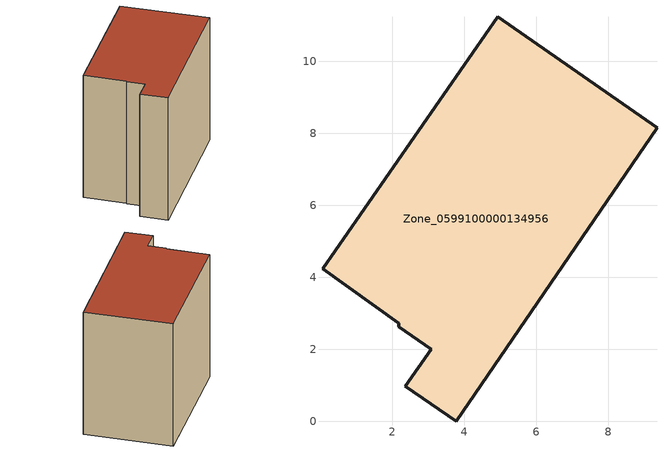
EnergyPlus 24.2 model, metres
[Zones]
Zone_0599100000134956
 floor ground (C_G): 4.92,11.24 9.35,8.15 3.77,0 2.36,0.98 3.08,2 2.18,2.63 2.17,2.73 0.06,4.24 z0
 wall outside (C_F): 2.36,0.98 3.77,0 9.35,8.15 4.92,11.24 0.06,4.24 2.17,2.73 2.18,2.63 3.08,2 2.36,0.98 z0:8.13
 roof outside (C_R): 0.06,4.24 2.17,2.73 2.18,2.63 3.08,2 2.36,0.98 3.77,0 9.35,8.15 4.92,11.24 z8.13
[BUILDING]
Pand.0599100000134956: North Axis=0; Terrain=City; Loads Convergence Tolerance Value=0.04; Temperature Convergence Tolerance Value=0.4; Solar Distribution=FullExterior; Maximum Number of Warmup Days=25; Minimum Number of Warmup Days=1
[Site:Location]
Rotterdam.The.Hague.AP_ZH_NLD Design_Conditions: Latitude=51.96; Longitude=4.45; Time Zone=1; Elevation=-4.5
[SITE:GROUNDTEMPERATURE:BUILDINGSURFACE]
18, 18, 18, 18, 18, 18, 18, 18, 18, 18, 18, 18
[MATERIAL] Thermal Absorptance=0.9; Solar Absorptance=0.7; Visible Absorptance=0.7
Name | Roughness | Thickness | Conductivity | Density | Specific Heat
G.TI.1975-1991 | MediumSmooth | 0.15 | 0.288461 | 540 | 1210
F.TI.1975-1991 | Rough | 0.3 | 0.230769 | 1920 | 840
R.TI.1975-1991 | MediumRough | 0.2 | 0.153846 | 1500 | 1000
[CONSTRUCTION]
C_G: G.TI.1975-1991
C_F: F.TI.1975-1991
C_R: R.TI.1975-1991
[ZONE]
Zone_0599100000134956: Type=1; Multiplier=1; Ceiling Height=Autocalculate; Volume=Autocalculate; Floor Area=autocalculate; Part of Total Floor Area=Yes
[ZONEINFILTRATION:DESIGNFLOWRATE]
Infil_Zone_0599100000134956: Zone or ZoneList or Space or SpaceList=Zone_0599100000134956; Schedule=AlwaysOn; Design Flow Rate Calculation Method=Flow/Area; Flow Rate per Floor Area=0.003; Constant Term Coefficient=1; Temperature Term Coefficient=0; Velocity Term Coefficient=0; Velocity Squared Term Coefficient=0
[HVACTEMPLATE:ZONE:IDEALLOADSAIRSYSTEM]
Zone_0599100000134956: Maximum Heating Supply Air Temperature=50; Minimum Cooling Supply Air Temperature=13; Maximum Heating Supply Air Humidity Ratio=0.0156; Minimum Cooling Supply Air Humidity Ratio=0.0077; Heating Limit=NoLimit; Cooling Limit=NoLimit; Dehumidification Control Type=ConstantSensibleHeatRatio; Cooling Sensible Heat Ratio=0.7; Dehumidification Setpoint=60; Humidification Control Type=None; Humidification Setpoint=30; Outdoor Air Method=None; Outdoor Air Flow Rate per Person=0.00944; Outdoor Air Flow Rate per Zone Floor Area=0; Outdoor Air Flow Rate per Zone=0; Demand Controlled Ventilation Type=None; Outdoor Air Economizer Type=NoEconomizer; Heat Recovery Type=None; Sensible Heat Recovery Effectiveness=0.7; Latent Heat Recovery Effectiveness=0.65
[ZONECONTROL:THERMOSTAT]
ThermostatControl_Zone_0599100000134956: Zone or ZoneList=Zone_0599100000134956; Control Type Schedule=DualSetpointControlType; Control 1=Thermostat_Zone_0599100000134956; Temperature Difference Between Cutout And Setpoint=0
[THERMOSTATSETPOINT:DUALSETPOINT]
Thermostat_Zone_0599100000134956: Heating Setpoint Temperature Schedule=HeatingSetpoint_Zone_0599100000134956; Cooling Setpoint Temperature Schedule=CoolingSetpoint_Zone_0599100000134956
[SCHEDULE:COMPACT]
HeatingSetpoint_Zone_0599100000134956: Through: 12/31, For: AllDays, Until: 24:00, 21
CoolingSetpoint_Zone_0599100000134956: Through: 12/31, For: AllDays, Until: 24:00, 24
DualSetpointControlType: Through: 12/31, For: AllDays, Until: 24:00, 4
AlwaysOn: Through: 12/31, For: AllDays, Until: 24:00, 1
